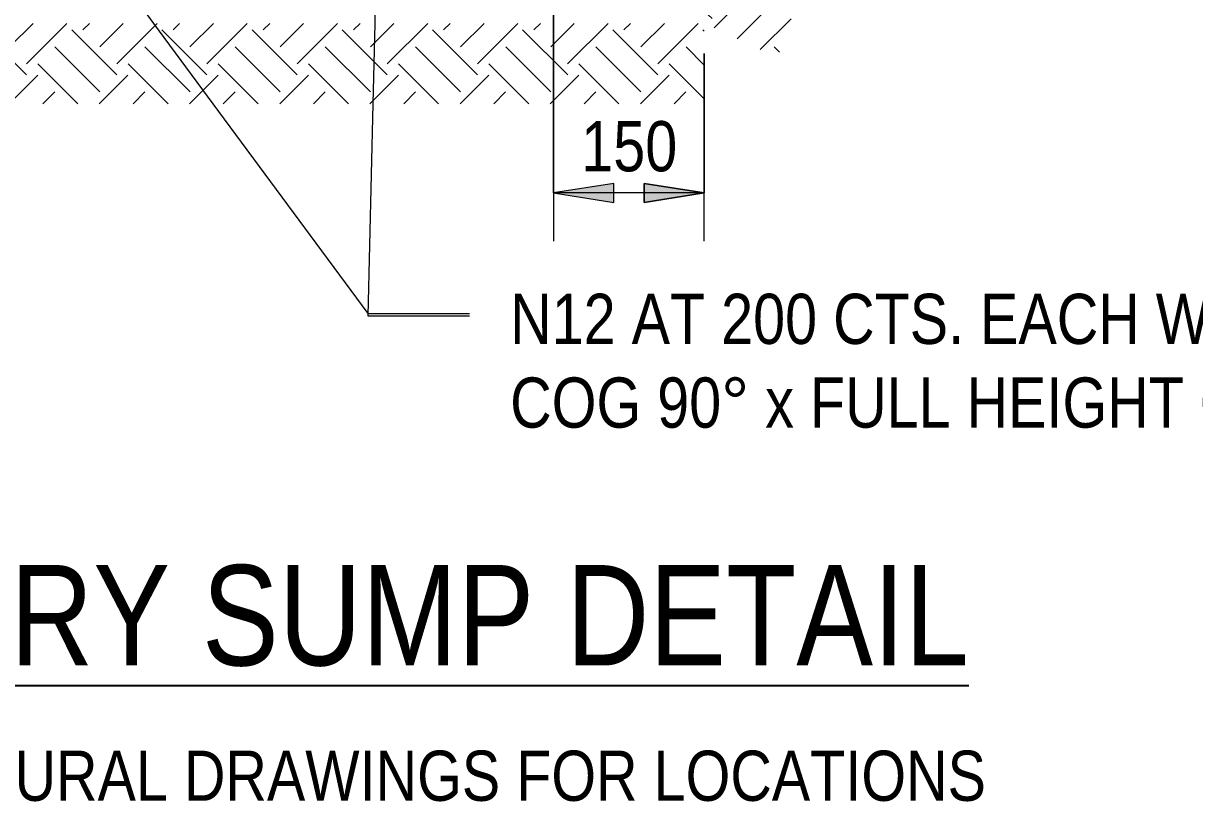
# Model space of a CAD drawing. Header units: millimetres. Extents: x 1606 to 178479, y -4237 to 231581.
# Drawn here: x 176007 to 177173, y 1714 to 2490 of the extents above; entities that cross this region are included whole.
import ezdxf

# ---------------------------------------------------------------- set-up
doc = ezdxf.new("R2010")
doc.units = ezdxf.units.MM
for name, color, linetype, lineweight in [('A-DETL', 90, 'Continuous', 18), ('A-DETL-GENF', 92, 'Continuous', 18), ('A-DETL-GENF-1', 7, 'Continuous', 18), ('A-DETL-THIN', 151, 'Continuous', 18), ('G-ANNO-TEXT-1', 7, 'Continuous', 25)]:
    doc.layers.add(name, color=color, linetype=linetype, lineweight=lineweight)
doc.styles.add('Arial Narrow_5', font='ARIALN.TTF', dxfattribs={"height": 50})
doc.styles.add('Arial Narrow_6', font='ARIALN.TTF', dxfattribs={"height": 100})

# ---------------------------------------------------------------- blocks, each defined once
blk = doc.blocks.new('SGE Earth Fill - SGE Earth Fill-1733623-S205-7_DRY SUMP DETAIL')
at = {"layer": 'A-DETL-GENF'}
h = blk.add_hatch(dxfattribs=at)
h.set_pattern_fill('FP_12', color=256, style=0, pattern_type=2)
h.set_pattern_definition([(315, (-2416.536, -2489.67), (89.8026, 0), [63.5, -63.5]), (315, (-2399.696, -2472.83), (89.8026, 0), [63.5, -63.5]), (315, (-2382.856, -2455.99), (89.8026, 0), [63.5, -63.5]), (45, (-2371.63, -2455.99), (0, 89.8026), [63.5, -63.5]), (45, (-2354.79, -2472.83), (0, 89.8026), [63.5, -63.5]), (45, (-2337.95, -2489.67), (0, 89.8026), [63.5, -63.5])])
h.paths.add_polyline_path([(680.2, -80), (900, -80), (900, 0), (0, 0), (0, -80), (271.1, -80)])
blk = doc.blocks.new('SGE Earth Fill - SGE Earth Fill-1734301-S205-7_DRY SUMP DETAIL')
at = {"layer": 'A-DETL-GENF'}
h = blk.add_hatch(dxfattribs=at)
h.set_pattern_fill('FP_13', color=256, style=0, pattern_type=2)
h.set_pattern_definition([(250, (-3658.034, 1953.62), (37.9522, -81.3888), [63.5, -63.5]), (250, (-3635.654, 1945.48), (37.9522, -81.3888), [63.5, -63.5]), (250, (-3613.275, 1937.33), (37.9522, -81.3888), [63.5, -63.5]), (340, (-3608.53, 1927.16), (81.3888, 37.9522), [63.5, -63.5]), (340, (-3616.676, 1904.78), (81.3888, 37.9522), [63.5, -63.5]), (340, (-3624.82, 1882.4), (81.3888, 37.9522), [63.5, -63.5])])
h.paths.add_polyline_path([(0, -80), (60, -80), (60, 0), (0, 0), (0, -50.2)])

msp = doc.modelspace()

# ---------------------------------------------------------------- hatches: boundary and pattern name
at = {"layer": 'A-DETL-GENF-1'}
for points in [[(176594.9, 2311.2), (176594.9, 2330.2), (176534.9, 2320.7)], [(176624.9, 2311.2), (176684.9, 2320.7), (176624.9, 2330.2)]]:
    msp.add_hatch(color=256, dxfattribs=at).paths.add_polyline_path(points)

# ---------------------------------------------------------------- linework, layer by layer
at = {"layer": 'A-DETL'}
for p, q in [((176534.9, 2489.7), (176534.9, 2609.7)), ((176534.9, 2609.7), (176534.9, 2489.7)), ((176358.7, 2573.5), (176356.7, 2489.7)), ((176090.7, 2551.9), (176136.6, 2489.7)), ((176136.6, 2489.7), (176195.6, 2409.7)), ((176356.7, 2489.7), (176354.8, 2409.7)), ((176534.9, 2409.7), (176534.9, 2489.7)), ((176534.9, 2489.7), (176534.9, 2409.7)), ((176684.9, 2409.7), (176684.9, 2459.7)), ((176684.9, 2459.7), (176684.9, 2409.7)), ((176195.6, 2409.7), (176349.8, 2200.5)), ((176354.8, 2409.7), (176349.8, 2198.3)), ((176534.9, 2320.7), (176534.9, 2409.7)), ((176534.9, 2409.7), (176534.9, 2272.7)), ((176684.9, 2272.7), (176684.9, 2409.7)), ((176684.9, 2409.7), (176684.9, 2320.7)), ((176594.9, 2330.2), (176534.9, 2320.7)), ((176684.9, 2320.7), (176534.9, 2320.7)), ((176534.9, 2320.7), (176594.9, 2311.2)), ((176594.9, 2311.2), (176594.9, 2330.2)), ((176624.9, 2311.2), (176624.9, 2330.2)), ((176624.9, 2330.2), (176684.9, 2320.7)), ((176684.9, 2320.7), (176624.9, 2311.2)), ((176349.8, 2200.5), (176451, 2200.5)), ((176349.8, 2198.3), (176451, 2198.3))]:
    msp.add_line(p, q, dxfattribs=at)
at = {"layer": 'A-DETL-THIN'}
for p, q in [((176594.9, 2330.2), (176534.9, 2320.7)), ((176534.9, 2320.7), (176594.9, 2311.2)), ((176594.9, 2311.2), (176594.9, 2330.2)), ((176624.9, 2330.2), (176624.9, 2311.2)), ((176684.9, 2320.7), (176624.9, 2330.2)), ((176624.9, 2311.2), (176684.9, 2320.7))]:
    msp.add_line(p, q, dxfattribs=at)

# ---------------------------------------------------------------- block references
at = {"layer": 'A-DETL-GENF', "rotation": 64.99999999999488}
msp.add_blockref('SGE Earth Fill - SGE Earth Fill-1734301-S205-7_DRY SUMP DETAIL', (176684.9, 2489.7), dxfattribs=at)
at = {"layer": 'A-DETL-GENF'}
msp.add_blockref('SGE Earth Fill - SGE Earth Fill-1733623-S205-7_DRY SUMP DETAIL', (175784.9, 2489.7), dxfattribs=at)

# ---------------------------------------------------------------- texts
at = {"layer": 'G-ANNO-TEXT-1', "attachment_point": 1}
for s, insert, char_height, width, style in [('150', (176562.4, 2392.3), 50, 115.443, 'Arial Narrow_5'), ('N12 AT 200 CTS. EACH WAY ', (176491.6, 2220.3), 50, 957.215, 'Arial Narrow_5'), ('COG 90° x FULL HEIGHT OF PIT', (176491.6, 2136.9), 50, 1059.831, 'Arial Narrow_5'), ('\\LTYPICAL DRY SUMP DETAIL', (175402, 1950), 100, 1901.603, 'Arial Narrow_6'), ('* REFER ARCHITECTURAL DRAWINGS FOR LOCATIONS', (175422.3, 1765.1), 50, 1872.742, 'Arial Narrow_5')]:
    msp.add_mtext(s, dxfattribs=dict(at, insert=insert, char_height=char_height, width=width, style=style))

doc.saveas('drawing.dxf')
